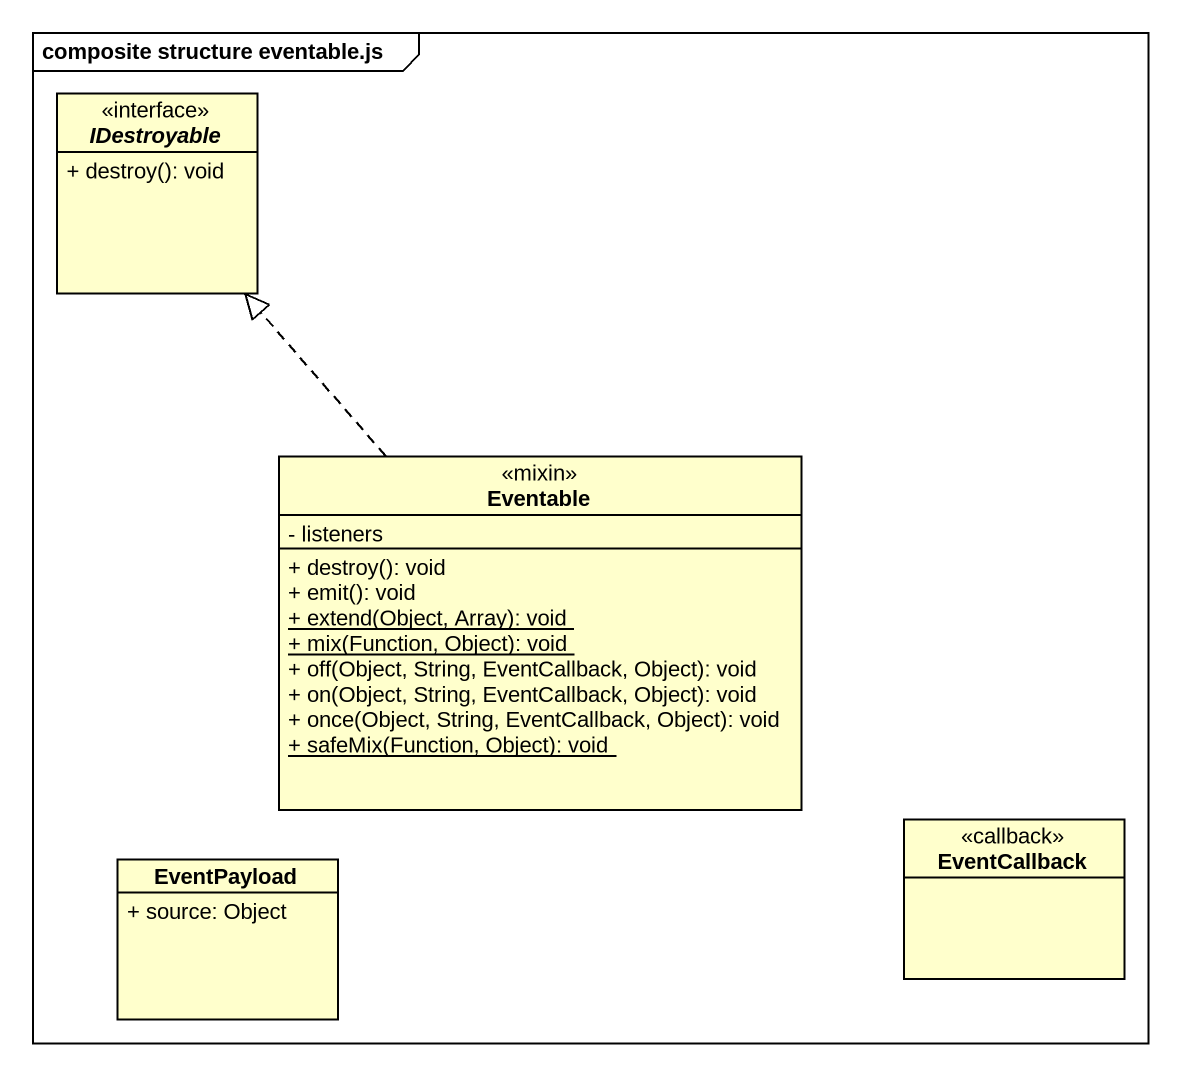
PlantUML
@startuml
mainframe composite structure eventable.js
hide circle
hide empty members
skinparam classAttributeIconSize 0
interface IDestroyable <<interface>> {
  + destroy(): void
}
class Eventable <<mixin>> {
  - listeners
  + destroy(): void
  + emit(): void
  {static} + extend(Object, Array): void
  {static} + mix(Function, Object): void
  + off(Object, String, EventCallback, Object): void
  + on(Object, String, EventCallback, Object): void
  + once(Object, String, EventCallback, Object): void
  {static} + safeMix(Function, Object): void
}
class EventCallback <<callback>>
class EventPayload {
  + source: Object
}
Eventable .up.|> IDestroyable
@enduml
